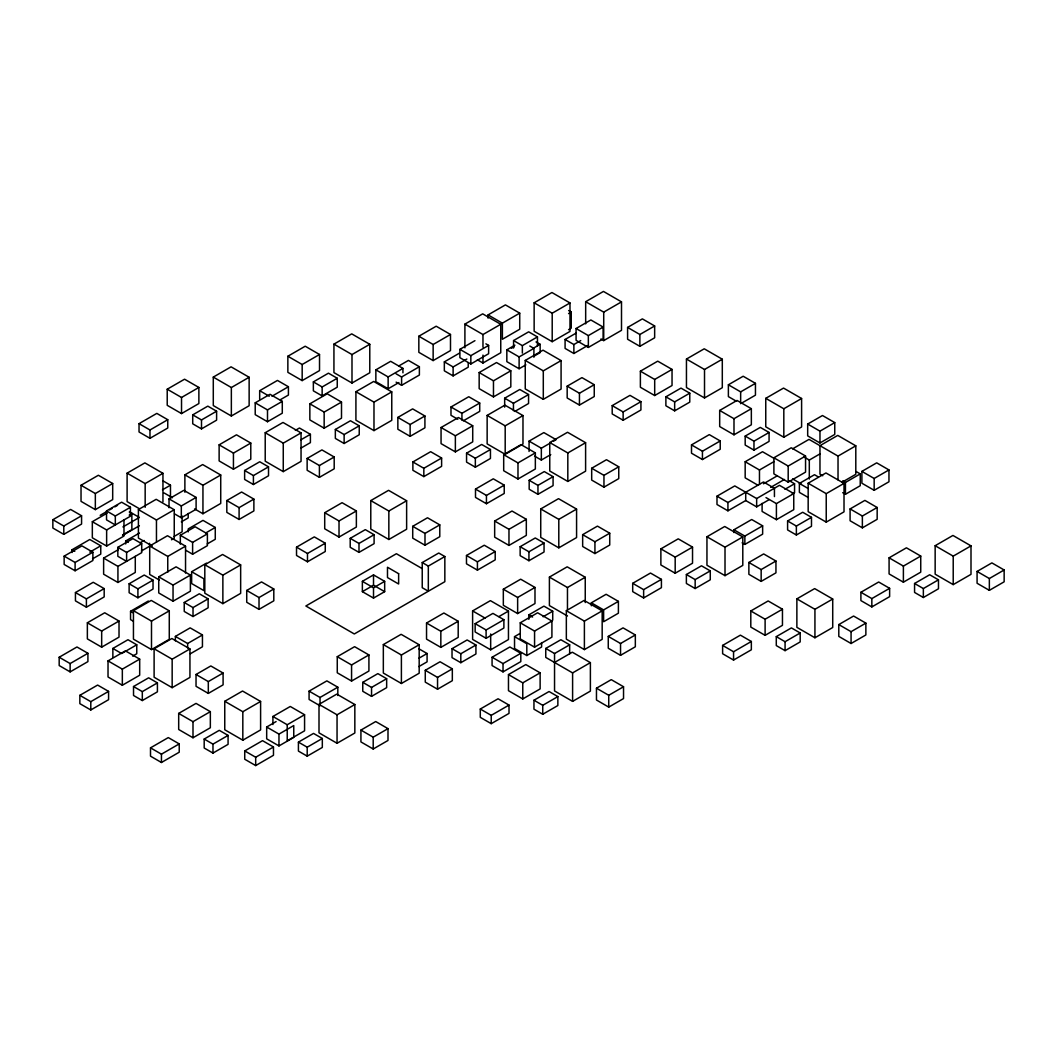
<?xml version="1.0" encoding="UTF-8"?>
<svg xmlns="http://www.w3.org/2000/svg" width="1057" height="1057" viewBox="0 0 1057 1057"><rect width="100%" height="100%" fill="white"/><g stroke="black" fill="none" stroke-linecap="round" stroke-linejoin="round"><path stroke-width="1.5" d="M167.217 389.214L184.565 379.199L198.875 387.457L198.875 403.549L181.527 413.578L167.217 405.32L167.217 389.214L181.527 397.472L198.875 387.457M213.289 377.098L231.073 366.832L249.135 377.257L249.135 405.729L231.351 416.009L213.289 405.571L213.289 377.098L231.351 387.536L249.135 377.257M139.035 423.659L156.819 413.393L167.759 419.708L167.759 428.032L149.975 438.298L139.035 431.983L139.035 423.659L149.975 429.988L167.759 419.708M287.861 356.249L305.209 346.22L319.518 354.491L319.518 370.584L302.17 380.599L287.861 372.341L287.861 356.249L302.17 364.506L319.518 354.491M192.718 414.873L207.819 406.139L216.606 411.213L216.606 420.158L201.504 428.891L192.718 423.817L192.718 414.873L201.504 419.946L216.606 411.213M81.032 485.269L98.38 475.254L112.689 483.511L112.689 499.604L95.341 509.619L81.032 501.362L81.032 485.269L95.341 493.527L112.689 483.511M333.933 344.133L351.717 333.867L369.778 344.291L369.778 372.764L351.994 383.03L333.933 372.606L333.933 344.133L351.994 354.557L369.778 344.291M259.678 399.004L259.678 390.694L277.463 380.428L288.416 386.743L288.416 395.054L280.197 399.797M139.603 508.853L127.104 501.626L127.104 473.153L144.888 462.887L162.95 473.311L162.95 501.784M255.213 402.823L270.011 394.287L282.285 401.369L282.285 413.195L267.5 421.73L255.213 414.648L255.213 402.823L267.5 409.905L282.285 401.369M52.85 519.714L70.634 509.448L81.574 515.763L81.574 524.074L63.79 534.353L52.85 528.024L52.85 519.714L63.79 526.029L81.574 515.763M271.993 396.216L288.416 386.743M313.361 381.894L328.463 373.174L337.249 378.247L337.249 387.192L322.147 395.913L313.361 390.839L313.361 381.894L322.147 386.968L337.249 378.247M127.104 473.153L145.166 483.577L162.95 473.311M219.129 444.838L236.491 434.823L250.786 443.081L250.786 459.174L233.438 469.202L219.129 460.931L219.129 444.838L233.438 453.096L250.786 443.081M130.421 507.268L115.319 515.988L115.319 524.946L106.532 519.872L106.532 510.927L121.634 502.194L130.421 507.268L130.421 516.212L106.638 529.953L92.329 521.696L92.329 537.788L106.638 546.046L123.986 536.031L123.986 519.925M100.204 515.314L106.876 511.456M109.545 509.923L112.214 508.377M114.883 506.845L117.552 505.299M92.329 521.696L107.008 513.213M418.836 336.232L436.184 326.217L450.493 334.474L450.493 350.567L433.145 360.582L418.836 352.325L418.836 336.232L433.145 344.49L450.493 334.474M184.883 492.232L184.883 474.844L202.667 464.565L220.728 475.003L220.728 503.462L202.944 513.742L194.607 508.919M309.846 403.827L327.194 393.799L341.503 402.07L341.503 418.162L324.155 428.177L309.846 419.92L309.846 403.827L324.155 412.085L341.503 402.07M162.461 489.814L170.468 485.189L170.468 498.072M265.215 432.723L282.999 422.456L301.047 432.881L301.047 461.354L283.263 471.62L265.215 461.196L265.215 432.723L283.263 443.147L301.047 432.881M398.899 382.555L388.144 388.765L375.856 381.669L375.856 369.844L390.654 361.309L402.928 368.404L402.928 372.83M152.3 546.073L138.401 538.053L138.401 509.58L156.185 499.314L174.246 509.738L174.246 538.211L171.511 539.783M129.192 515.103L131.861 513.557L131.861 529.649L122.52 535.053M72.021 552.534L72.021 549.759L89.805 539.493L100.759 545.808L100.759 554.132L92.54 558.862M464.908 347.845L464.908 324.116L482.692 313.85L500.754 324.274L500.754 352.747L482.97 363.013L477.407 359.803M64.147 556.141L81.931 545.874L92.884 552.19L92.884 560.501L75.1 570.767L64.147 564.451L64.147 556.141L75.1 562.456L92.884 552.19M398.859 365.933L408.438 360.411L419.378 366.726L419.378 375.037L401.594 385.303L396.124 382.145M169.028 507.743L169.028 498.878L183.826 490.329L196.1 497.424L196.1 509.249L181.315 517.785L174.484 513.847M488.07 318.131L488.07 314.907L505.418 304.892L519.727 313.149L519.727 329.242L502.379 339.271L502.379 323.165L519.727 313.149M355.918 391.711L373.702 381.445L391.764 391.87L391.764 420.342L373.98 430.609L355.918 420.184L355.918 391.711L373.98 402.136L391.764 391.87M122.942 526.928L139.365 517.441L129.786 511.918M295.352 430.371L299.448 428.006L310.401 434.321L310.401 442.632L300.822 448.168M375.856 369.844L388.144 376.939L402.928 368.404M184.883 474.844L202.944 485.269L220.728 475.003M89.805 552.137L100.759 545.808M122.942 535.238L139.365 525.765M396.124 373.834L401.594 376.992L419.378 366.726M138.401 509.58L156.462 520.004L174.246 509.738M169.028 498.878L181.315 505.959L196.1 497.424M534.142 302.791L551.926 292.525L569.987 302.949L569.987 331.422L552.203 341.688L534.142 331.264L534.142 302.791L552.203 313.216L569.987 302.949M244.629 470.497L259.745 461.764L268.518 466.837L268.518 475.782L253.416 484.516L244.629 479.442L244.629 470.497L253.416 475.571L268.518 466.837M464.908 324.116L482.97 334.541L500.754 324.274M125.704 543.945L125.704 540.973L139.432 533.032M300.822 439.844L310.401 434.321M485.89 343.829L488.625 345.401L488.625 353.725L470.841 363.991L459.887 357.662L459.887 349.352L474.937 340.671M141.717 543.694L126.615 552.415L126.615 561.359L117.829 556.286L117.829 547.341L132.931 538.621L141.717 543.694L141.717 552.639L117.935 566.367L103.626 558.109L103.626 574.202L117.935 582.473L135.283 572.445L135.283 556.352M103.626 558.109L118.318 549.64M468.225 362.696L468.225 367.175L453.123 375.896L444.336 370.822L444.336 361.877L459.438 353.157M335.346 429.472L350.448 420.752L359.235 425.826L359.235 434.771L344.133 443.491L335.346 438.417L335.346 429.472L344.133 434.546L359.235 425.826M139.973 542.862L144.096 540.484M181.328 521.867L188.199 517.904L188.199 513.425M459.887 349.352L470.841 355.667L488.625 345.401M444.336 361.877L453.123 366.951L466.85 359.023M226.819 500.556L241.604 492.02L253.878 499.102L253.878 510.927L239.093 519.463L226.819 512.381L226.819 500.556L239.093 507.637L253.878 499.102M159.435 580.082L149.711 574.466L149.711 545.993L167.495 535.727L185.543 546.152L185.543 573.053M141.347 551.014L149.592 546.258L149.592 543.285M307.138 458.447L321.923 449.912L334.197 456.994L334.197 468.819L319.412 477.354L307.138 470.273L307.138 458.447L319.412 465.529L334.197 456.994M75.443 592.554L93.227 582.288L104.181 588.604L104.181 596.928L86.397 607.194L75.443 600.865L75.443 592.554L86.397 598.87L104.181 588.604M173.916 536.573L182.121 531.83L182.121 516.014M513.57 348.017L513.57 340.565L528.672 331.832L537.458 336.906L537.458 345.85M180.337 544.17L180.337 535.291L195.122 526.756L207.397 533.838L207.397 545.663L192.612 554.212L185.794 550.274M585.67 323.852L585.67 301.707L603.455 291.428L621.503 301.866L621.503 330.326L603.719 340.605L600.944 338.993M568.574 313.599L571.242 312.053L571.242 328.146L568.574 329.692M525.831 364.863L519.119 368.748L506.832 361.653L506.832 349.827L514.904 345.177M511.403 348.255L514.138 346.683M397.855 417.423L412.64 408.887L424.914 415.982L424.914 427.808L410.129 436.343L397.855 429.248L397.855 417.423L410.129 424.518L424.914 415.982M513.57 340.565L522.356 345.626L537.458 336.906M479.165 372.553L496.526 362.538L510.822 370.796L510.822 386.888L493.474 396.917L479.165 388.646L479.165 372.553L493.474 380.811L510.822 370.796M205.864 532.9L215.271 527.469L215.271 539.295L207.212 543.945M149.711 545.993L167.759 556.418L185.543 546.152M180.337 535.291L192.612 542.386L207.397 533.838M533.296 348.255L540.14 344.305L540.14 352.628L534.67 355.786M506.832 349.827L519.119 356.922L533.904 348.387L533.904 357.253M129.126 583.768L144.241 575.034L153.027 580.108L153.027 589.053L137.912 597.786L129.126 592.713L129.126 583.768L137.912 588.841L153.027 580.108M585.67 301.707L603.719 312.132L621.503 301.866M576.078 328.516L590.863 319.967L603.137 327.062L603.137 338.887L588.353 347.423L576.078 340.341L576.078 328.516L588.353 335.598L603.137 327.062M525.25 360.437L543.034 350.171L561.082 360.596L561.082 389.068L543.298 399.335L525.25 388.91L525.25 360.437L543.298 370.862L561.082 360.596M587.613 345.56L573.872 353.487L565.085 348.414L565.085 339.469L576.078 333.127M457.826 419.259L450.982 415.309L450.982 406.998L468.766 396.732L479.719 403.047L479.719 411.371L463.296 420.845M158.735 576.845L176.083 566.829L190.392 575.087L190.392 591.193L173.044 601.208L158.735 592.951L158.735 576.845L173.044 585.102L190.392 575.087M87.361 622.798L104.722 612.783L119.018 621.04L119.018 637.133L101.67 647.161L87.361 638.89L87.361 622.798L101.67 631.055L119.018 621.04M565.085 339.469L573.872 344.542L580.742 340.579M450.982 406.998L461.935 413.313L479.719 403.047M441.06 427.517L458.421 417.502L472.717 425.76L472.717 441.866L455.369 451.881L441.06 443.623L441.06 427.517L455.369 435.775L472.717 425.76M191.634 571.718L203.909 578.8L203.909 590.625L191.634 583.543L191.634 571.718L206.419 563.183M204.807 564.742L222.591 554.476L240.652 564.9L240.652 593.373L222.868 603.639L204.807 593.215L204.807 564.742L222.868 575.167L240.652 564.9M133.288 621.186L130.553 619.613L130.553 611.29L148.337 601.023M133.446 610.682L151.23 600.416L169.279 610.84L169.279 639.313L151.495 649.579L133.446 639.155L133.446 610.682L151.495 621.106L169.279 610.84M504.665 407.156L504.665 398.212L519.78 389.478L528.566 394.552L528.566 403.497L514.825 411.437M627.594 327.419L642.379 318.884L654.653 325.966L654.653 337.791L639.868 346.326L627.594 339.244L627.594 327.419L639.868 334.501L654.653 325.966M59.179 657.243L76.963 646.976L87.916 653.292L87.916 661.616L70.132 671.882L59.179 665.553L59.179 657.243L70.132 663.558L87.916 653.292M487.145 415.414L504.916 405.148L522.977 415.573L522.977 444.046L505.193 454.312L487.145 443.887L487.145 415.414L505.193 425.839L522.977 415.573M504.665 398.212L513.451 403.285L528.566 394.552M324.71 512.711L342.058 502.696L356.368 510.954L356.368 527.047L339.02 537.062L324.71 528.804L324.71 512.711L339.02 520.969L356.368 510.954M412.877 461.962L430.661 451.696L441.615 458.025L441.615 466.335L423.831 476.601L412.877 470.286L412.877 461.962L423.831 468.291L441.615 458.025M184.235 602.503L199.337 593.783L208.123 598.857L208.123 607.801L193.021 616.522L184.235 611.448L184.235 602.503L193.021 607.577L208.123 598.857M112.861 657.401L112.861 648.456L127.976 639.723L136.763 644.796L136.763 653.741L132.64 656.12M567.173 386.162L581.958 377.626L594.245 384.708L594.245 396.534L579.447 405.069L567.173 397.987L567.173 386.162L579.447 393.244L594.245 384.708M370.782 500.595L388.566 490.329L406.628 500.754L406.628 529.227L388.844 539.493L370.782 529.068L370.782 500.595L388.844 511.02L406.628 500.754M296.528 547.156L314.312 536.89L325.265 543.206L325.265 551.516L307.481 561.795L296.528 555.467L296.528 547.156L307.481 553.472L325.265 543.206M466.56 453.176L481.662 444.455L490.448 449.516L490.448 458.474L475.346 467.194L466.56 462.12L466.56 453.176L475.346 458.249L490.448 449.516M108.025 660.889L125.387 650.861L139.683 659.119L139.683 675.225L122.335 685.24L108.025 676.982L108.025 660.889L122.335 669.147L139.683 659.119M136.763 644.796L121.647 653.53L112.861 648.456M246.73 590.453L261.528 581.918L273.803 589L273.803 600.825L259.018 609.374L246.73 602.279L246.73 590.453L259.018 597.549L273.803 589M154.111 648.773L171.895 638.507L189.943 648.932L189.943 677.405L172.159 687.671L154.111 677.246L154.111 648.773L172.159 659.198L189.943 648.932M175.37 640.846L175.37 636.406L190.154 627.871L202.442 634.953L202.442 646.778L190.339 653.768M350.211 538.357L365.312 529.636L374.099 534.71L374.099 543.655L358.997 552.375L350.211 547.315L350.211 538.357L358.997 543.43L374.099 534.71M640.383 371.179L657.731 361.164L672.041 369.422L672.041 385.514L654.693 395.529L640.383 387.272L640.383 371.179L654.693 379.437L672.041 369.422M79.843 695.334L97.627 685.068L108.58 691.384L108.58 699.694L90.796 709.96L79.843 703.645L79.843 695.334L90.796 701.65L108.58 691.384M503.687 454.655L521.035 444.627L535.344 452.885L535.344 468.991L517.983 479.006L503.687 470.748L503.687 454.655L517.983 462.913L535.344 452.885M529.068 451.471L529.068 441.126L543.853 432.59L556.127 439.672L553.445 441.231M175.37 636.406L187.644 643.488L202.442 634.953M686.455 359.063L704.239 348.797L722.301 359.221L722.301 387.694L704.517 397.96L686.455 387.536L686.455 359.063L704.517 369.488L722.301 359.221M612.201 405.624L629.985 395.358L640.925 401.673L640.925 409.984L623.141 420.25L612.201 413.934L612.201 405.624L623.141 411.939L640.925 401.673M549.759 442.539L567.543 432.273L585.604 442.698L585.604 471.171L567.82 481.437L549.759 471.012L549.759 442.539L567.82 452.964L585.604 442.698M529.068 441.126L541.343 448.221L550.75 442.777M133.526 686.535L148.641 677.814L157.414 682.888L157.414 691.833L142.312 700.553L133.526 695.48L133.526 686.535L142.312 691.608L157.414 682.888M475.505 489.1L493.289 478.821L504.229 485.15L504.229 493.46L486.445 503.727L475.505 497.411L475.505 489.1L486.445 495.416L504.229 485.15M412.719 526.32L427.504 517.771L439.778 524.867L439.778 536.692L424.993 545.227L412.719 538.145L412.719 526.32L424.993 533.402L439.778 524.867M534.525 456.109L541.343 460.046L550.75 454.602M665.884 396.824L680.985 388.104L689.772 393.178L689.772 402.122L674.657 410.843L665.884 405.769L665.884 396.824L674.657 401.898L689.772 393.178M529.174 480.301L544.289 471.581L553.075 476.654L553.075 485.599L537.96 494.319L529.174 489.246L529.174 480.301L537.96 485.374L553.075 476.654M196.034 674.485L210.819 665.95L223.093 673.032L223.093 684.857L208.308 693.405L196.034 686.31L196.034 674.485L208.308 681.58L223.093 673.032M362.366 581.35L373.517 574.902L384.669 581.35L384.669 591.656L373.517 598.09L362.366 591.656L362.366 581.35L373.517 587.784L384.669 581.35M362.366 591.656L373.517 585.208L384.669 591.656M736.57 401.33L728.379 396.613L728.379 384.788L743.177 376.239L755.451 383.334L755.451 395.159L742.001 402.915M444.838 556.537L428.323 566.076L428.323 591.22L422.232 587.705L422.232 562.562L438.747 553.022L444.838 556.537L444.838 581.694L354.306 633.962L305.856 605.991L396.401 553.723L422.047 568.521M494.663 521.048L512.011 511.033L526.32 519.291L526.32 535.384L508.972 545.412L494.663 537.154L494.663 521.048L508.972 529.306L526.32 519.291M591.682 468.251L606.48 459.716L618.755 466.798L618.755 478.623L603.957 487.171L591.682 480.076L591.682 468.251L603.957 475.346L618.755 466.798M178.686 713.409L196.034 703.394L210.343 711.652L210.343 727.744L192.995 737.76L178.686 729.502L178.686 713.409L192.995 721.667L210.343 711.652M728.379 384.788L740.653 391.87L755.451 383.334M540.735 508.945L558.519 498.666L576.58 509.091L576.58 537.564L558.796 547.843L540.735 537.405L540.735 508.945L558.796 519.37L576.58 509.091M466.481 555.493L484.265 545.227L495.205 551.543L495.205 559.866L477.42 570.133L466.481 563.817L466.481 555.493L477.42 561.822L495.205 551.543M719.685 410.446L737.033 400.431L751.342 408.689L751.342 424.795L733.994 434.81L719.685 426.552L719.685 410.446L733.994 418.704L751.342 408.689M224.758 701.293L242.542 691.027L260.603 701.452L260.603 729.925L242.819 740.191L224.758 729.766L224.758 701.293L242.819 711.718L260.603 701.452M150.504 747.854L168.288 737.588L179.228 743.903L179.228 752.214L161.444 762.493L150.504 756.165L150.504 747.854L161.444 754.169L179.228 743.903M765.757 398.344L783.541 388.078L801.602 398.502L801.602 426.975L783.818 437.241L765.757 426.817L765.757 398.344L783.818 408.768L801.602 398.502M691.503 444.891L709.287 434.625L720.227 440.954L720.227 449.265L702.443 459.531L691.503 453.215L691.503 444.891L702.443 451.22L720.227 440.954M520.15 546.707L535.265 537.973L544.051 543.047L544.051 552.005L528.936 560.725L520.15 555.652L520.15 546.707L528.936 551.78L544.051 543.047M337.262 656.701L354.61 646.686L368.919 654.944L368.919 671.036L351.571 681.052L337.262 672.794L337.262 656.701L351.571 664.959L368.919 654.944M204.186 739.054L219.288 730.334L228.074 735.408L228.074 744.353L212.972 753.073L204.186 748.012L204.186 739.054L212.972 744.128L228.074 735.408M383.334 644.585L401.118 634.319L419.18 644.744L419.18 673.217L401.396 683.483L383.334 673.058L383.334 644.585L401.396 655.01L419.18 644.744M745.185 436.105L760.287 427.385L769.073 432.458L769.073 441.403L753.971 450.123L745.185 445.05L745.185 436.105L753.971 441.179L769.073 432.458M426.539 623.022L443.887 613.007L458.196 621.265L458.196 637.371L440.835 647.386L426.539 639.128L426.539 623.022L440.835 631.28L458.196 621.265M320.033 705.772L309.08 699.457L309.08 691.146L326.864 680.88L337.817 687.195L337.817 695.506M582.658 534.657L597.456 526.122L609.73 533.204L609.73 545.029L594.932 553.564L582.658 546.482L582.658 534.657L594.932 541.739L609.73 533.204M272.917 724.534L272.917 716.487L290.279 706.472L304.575 714.73L304.575 730.823L287.227 740.838L287.227 724.745L304.575 714.73M503.33 589.211L520.678 579.196L534.987 587.454L534.987 603.547L517.639 613.575L503.33 605.304L503.33 589.211L517.639 597.469L534.987 587.454M266.681 727.018L278.969 734.1L293.754 725.564L293.754 737.39L278.969 745.925L266.681 738.843L266.681 727.018L276.102 721.574M309.08 691.146L320.033 697.461L337.817 687.195M472.611 610.92L490.395 600.64L508.457 611.078L508.457 639.551L490.673 649.817L472.611 639.393L472.611 610.92L485.11 618.134M319.003 704.372L336.787 694.105L354.835 704.53L354.835 733.003L337.051 743.269L319.003 732.845L319.003 704.372L337.051 714.796L354.835 704.53M807.68 424.055L822.478 415.52L834.753 422.602L834.753 434.427L819.968 442.975L807.68 435.88L807.68 424.055L819.968 431.15L834.753 422.602M362.762 682.346L377.864 673.626L386.651 678.7L386.651 687.645L371.549 696.365L362.762 691.291L362.762 682.346L371.549 687.42L386.651 678.7M758.173 485.348L745.172 477.843L745.172 461.737L762.52 451.722L774.226 458.487M244.735 750.932L262.519 740.666L273.472 746.982L273.472 755.293L255.688 765.572L244.735 759.243L244.735 750.932L255.688 757.248L273.472 746.982M567.464 615.993L549.402 605.569L549.402 577.096L567.186 566.829L585.248 577.254L585.248 602.569M475.148 623.656L492.932 613.39L503.885 619.706L503.885 628.03L486.101 638.296L475.148 631.967L475.148 623.656L486.101 629.972L503.885 619.706M418.876 658.26L427.081 653.517L427.081 661.841L418.876 666.571M498.878 616.601L508.457 611.078M773.896 457.787L791.244 447.772L805.553 456.029L805.553 472.122L788.192 482.137L773.896 473.88L773.896 457.787L788.192 466.045L805.553 456.029M792.605 448.842L809.028 439.368L838.029 456.096L855.8 445.829L855.8 474.302L842.125 482.203M745.172 461.737L759.468 469.995L774.16 461.526M452.026 648.681L467.141 639.961L475.927 645.021L475.927 653.979L460.812 662.699L452.026 657.626L452.026 648.681L460.812 653.755L475.927 645.021M745.713 500.556L727.929 510.822L716.99 504.506L716.99 496.182L734.774 485.916L756.653 498.547L756.653 506.871L745.713 500.542L745.713 492.232M298.418 742.133L313.533 733.413L322.319 738.486L322.319 747.431L307.204 756.151L298.418 751.091L298.418 742.133L307.204 747.207L322.319 738.486M549.402 577.096L567.464 587.52L585.248 577.254M425.271 670.31L440.056 661.761L452.33 668.856L452.33 680.682L437.545 689.217L425.271 682.135L425.271 670.31L437.545 677.392L452.33 668.856M528.83 619.336L528.83 614.87L543.932 606.137L552.719 611.21L552.719 620.155M727.929 510.822L727.929 502.511L763.498 481.966L774.437 488.281L774.437 496.592M520.255 622.798L537.617 612.783L551.913 621.04L551.913 637.146L534.565 647.161L520.255 638.904L520.255 622.798L534.565 631.069L551.913 621.04M763.471 483.789L776.829 476.086M803.743 456.849L809.305 460.059L820.245 453.73M543.113 616.76L552.719 611.21M660.876 548.874L678.224 538.845L692.533 547.103L692.533 563.209L675.185 573.224L660.876 564.966L660.876 548.874L675.185 557.131L692.533 547.103M770.659 487.396L784.4 479.468M541.607 642.577L541.607 647.003L526.809 655.538L514.534 648.456L514.534 636.631L519.912 633.526M756.653 498.547L779.445 485.308L793.754 493.579L793.754 509.672L776.406 519.687L762.097 511.429L762.097 503.383M566.341 610.695L584.125 600.429L602.173 610.854L602.173 639.326L584.389 649.593L566.341 639.168L566.341 610.695L584.389 621.12L602.173 610.854M360.926 730.096L375.711 721.548L387.998 728.643L387.998 740.468L373.2 749.003L360.926 741.922L360.926 730.096L373.2 737.178L387.998 728.643M492.073 657.256L509.87 646.976L520.81 653.305L520.81 661.616L503.026 671.882L492.073 665.566L492.073 657.256L503.026 663.571L520.81 653.305M784.941 489.299L794.56 483.736L794.56 492.694L791.812 494.28M756.653 506.871L768.967 499.763M591.339 605.78L591.339 602.82L606.123 594.285L618.398 601.367L618.398 613.192L603.613 621.727L603.613 609.902L618.398 601.367M706.948 536.758L724.732 526.492L742.794 536.916L742.794 565.389L725.01 575.655L706.948 565.231L706.948 536.758L725.01 547.182L742.794 536.916M808.169 497.451L799.383 492.39L799.383 483.432L814.498 474.712L818.263 476.892M632.694 583.319L650.478 573.039L661.418 579.368L661.418 587.679L643.634 597.945L632.694 591.629L632.694 583.319L643.634 589.634L661.418 579.368M808.169 483.221L825.953 472.955L844.014 483.379L844.014 511.852L826.23 522.118L808.169 511.694L808.169 483.221L826.23 493.645L844.014 483.379M765.995 497.583L776.406 503.594L793.754 493.579M733.915 532.556L733.915 529.782L751.699 519.515L762.639 525.831L762.639 534.142L744.855 544.408L742.12 542.836M569.657 644.81L554.542 653.53L554.542 690.948L572.603 701.372L590.387 691.106L590.387 662.633L572.603 672.899L545.756 657.401L545.756 648.456L560.871 639.736L569.657 644.81L569.657 653.755M733.915 529.782L744.855 536.097L762.639 525.831M508.47 674.591L525.818 664.576L540.127 672.833L540.127 688.926L522.766 698.941L508.47 690.683L508.47 674.591L522.766 682.848L540.127 672.833M861.891 471.396L876.689 462.847L888.963 469.942L888.963 481.767L874.165 490.303L861.891 483.221L861.891 471.396L874.165 478.477L888.963 469.942M842.72 480.856L845.441 482.441L860.239 473.893L860.239 485.718L845.441 494.266L842.72 492.681M686.376 574.519L701.478 565.799L710.264 570.872L710.264 579.817L695.162 588.538L686.376 583.464L686.376 574.519L695.162 579.593L710.264 570.872M787.597 520.982L802.699 512.262L811.485 517.335L811.485 526.28L796.37 535.001L787.597 529.927L787.597 520.982L796.37 526.056L811.485 517.335M554.542 662.475L572.326 652.209L590.387 662.633M480.288 709.036L498.072 698.769L509.012 705.085L509.012 713.396L491.228 723.662L480.288 717.346L480.288 709.036L491.228 715.351L509.012 705.085M608.264 636.406L623.049 627.871L635.336 634.953L635.336 646.778L620.538 655.327L608.264 648.232L608.264 636.406L620.538 643.502L635.336 634.953M748.871 562.469L763.669 553.934L775.944 561.016L775.944 572.841L761.159 581.39L748.871 574.295L748.871 562.469L761.159 569.564L775.944 561.016M850.092 508.932L864.89 500.397L877.165 507.492L877.165 519.317L862.367 527.853L850.092 520.757L850.092 508.932L862.367 516.027L877.165 507.492M533.957 700.236L549.072 691.516L557.858 696.589L557.858 705.534L542.743 714.255L533.957 709.181L533.957 700.236L542.743 705.31L557.858 696.589M596.465 688.199L611.263 679.651L623.538 686.746L623.538 698.571L608.74 707.107L596.465 700.011L596.465 688.199L608.74 695.281L623.538 686.746M750.8 610.972L768.148 600.957L782.457 609.215L782.457 625.321L765.109 635.336L750.8 627.078L750.8 610.972L765.109 619.23L782.457 609.215M796.872 598.87L814.656 588.604L832.718 599.028L832.718 627.501L814.934 637.767L796.872 627.343L796.872 598.87L814.934 609.294L832.718 599.028M722.618 645.417L740.402 635.151L751.342 641.48L751.342 649.791L733.558 660.057L722.618 653.741L722.618 645.417L733.558 651.746L751.342 641.48M889.082 557.832L906.43 547.817L920.739 556.074L920.739 572.167L903.391 582.182L889.082 573.925L889.082 557.832L903.391 566.09L920.739 556.074M776.287 636.631L791.402 627.911L800.189 632.984L800.189 641.929L785.074 650.65L776.287 645.576L776.287 636.631L785.074 641.705L800.189 632.984M935.154 545.716L952.938 535.45L971 545.874L971 574.347L953.216 584.613L935.154 574.189L935.154 545.716L953.216 556.141L971 545.874M860.9 592.277L878.684 582.011L889.624 588.326L889.624 596.637L871.84 606.916L860.9 600.587L860.9 592.277L871.84 598.592L889.624 588.326M838.796 624.581L853.594 616.046L865.868 623.128L865.868 634.953L851.07 643.502L838.796 636.406L838.796 624.581L851.07 631.676L865.868 623.128M914.569 583.49L929.684 574.757L938.471 579.831L938.471 588.775L923.356 597.509L914.569 592.435L914.569 583.49L923.356 588.551L938.471 579.831M977.078 571.441L991.876 562.892L1004.15 569.987L1004.15 581.812L989.352 590.348L977.078 583.266L977.078 571.441L989.352 578.523L1004.15 569.987M855.8 445.829L837.752 435.405L819.968 445.671L819.968 474.144L822.742 475.756M856.144 471.528L860.239 473.893M568.64 310.547L571.242 312.053M792.631 478.9L800.968 483.71M799.383 483.432L808.169 488.506M789.539 480.843L794.56 483.736M536.031 341.94L540.14 344.305M488.07 314.907L502.379 323.165M529.808 346.022L533.904 348.387M716.99 496.182L727.929 502.511M259.678 390.694L269.258 396.216M591.339 602.82L603.613 609.902M528.83 614.87L532.596 617.037M422.232 562.562L428.323 566.076M545.756 648.456L554.542 653.53M514.534 636.631L526.809 643.726L526.809 655.538M162.672 480.684L170.468 485.189M164.06 492.932L172.397 497.741M215.271 527.469L202.997 520.374L188.212 528.923L188.212 531.882M418.876 648.787L427.081 653.517M129.258 512.05L131.861 513.557M106.532 510.927L115.319 515.988M125.704 540.973L128.214 542.413M117.829 547.341L126.615 552.415M72.021 549.759L74.756 551.344M130.553 611.29L133.288 612.875M272.917 716.487L287.227 724.745M989.352 578.523L989.352 590.348M953.216 556.141L953.216 584.613M923.356 588.551L923.356 597.509M903.391 566.09L903.391 582.182M874.165 478.477L874.165 490.303M871.84 598.592L871.84 606.916M862.367 516.027L862.367 527.853M851.07 631.676L851.07 643.502M845.441 482.441L845.441 494.266M838.029 456.096L838.029 479.825M826.23 493.645L826.23 522.118M819.968 431.15L819.968 442.975M814.934 609.294L814.934 637.767M809.305 460.059L809.305 479.032M796.37 526.056L796.37 535.001M788.192 466.045L788.192 482.137M785.074 641.705L785.074 650.65M783.818 408.768L783.818 437.241M776.406 503.594L776.406 519.687M765.109 619.23L765.109 635.336M761.159 569.564L761.159 581.39M759.468 469.995L759.468 484.489M753.971 441.179L753.971 450.123M744.855 536.097L744.855 544.408M740.653 391.87L740.653 403.695M733.994 418.704L733.994 434.81M733.558 651.746L733.558 660.057M725.01 547.182L725.01 575.655M704.517 369.488L704.517 397.96M702.443 451.22L702.443 459.531M695.162 579.593L695.162 588.538M675.185 557.131L675.185 573.224M674.657 401.898L674.657 410.843M654.693 379.437L654.693 395.529M643.634 589.634L643.634 597.945M639.868 334.501L639.868 346.326M623.141 411.939L623.141 420.25M620.538 643.502L620.538 655.327M608.74 695.281L608.74 707.107M603.957 475.346L603.957 487.171M603.719 312.132L603.719 340.605M594.932 541.739L594.932 553.564M588.353 335.598L588.353 347.423M584.389 621.12L584.389 649.593M579.447 393.244L579.447 405.069M573.872 344.542L573.872 353.487M572.603 672.899L572.603 701.372M567.82 452.964L567.82 481.437M567.464 587.52L567.464 609.678M558.796 519.37L558.796 547.843M552.203 313.216L552.203 341.688M543.298 370.862L543.298 399.335M542.743 705.31L542.743 714.255M541.343 448.221L541.343 460.046M537.96 485.374L537.96 494.319M534.565 631.069L534.565 647.161M528.936 551.78L528.936 560.725M522.766 682.848L522.766 698.941M522.356 345.626L522.356 353.091M519.119 356.922L519.119 368.748M517.983 462.913L517.983 479.006M517.639 597.469L517.639 613.575M513.451 403.285L513.451 410.737M508.972 529.306L508.972 545.412M505.193 425.839L505.193 454.312M503.026 663.571L503.026 671.882M493.474 380.811L493.474 396.917M491.228 715.351L491.228 723.662M490.673 633.989L490.673 649.817M486.445 495.416L486.445 503.727M486.101 629.972L486.101 638.296M482.97 334.541L482.97 347.198M482.97 355.099L482.97 363.013M477.42 561.822L477.42 570.133M475.346 458.249L475.346 467.194M470.841 355.667L470.841 363.991M461.935 413.313L461.935 420.25M460.812 653.755L460.812 662.699M455.369 435.775L455.369 451.881M453.123 366.951L453.123 375.896M440.835 631.28L440.835 647.386M437.545 677.392L437.545 689.217M433.145 344.49L433.145 360.582M424.993 533.402L424.993 545.227M423.831 468.291L423.831 476.601M410.129 424.518L410.129 436.343M401.594 376.992L401.594 385.303M401.396 655.01L401.396 683.483M388.844 511.02L388.844 539.493M388.144 376.939L388.144 388.765M373.98 402.136L373.98 430.609M373.517 574.902L373.517 585.208M373.517 587.784L373.517 598.09M373.2 737.178L373.2 749.003M371.549 687.42L371.549 696.365M358.997 543.43L358.997 552.375M351.994 354.557L351.994 383.03M351.571 664.959L351.571 681.052M344.133 434.546L344.133 443.491M339.02 520.969L339.02 537.062M337.051 714.796L337.051 743.269M324.155 412.085L324.155 428.177M322.147 386.968L322.147 395.913M320.033 697.461L320.033 704.385M319.412 465.529L319.412 477.354M307.481 553.472L307.481 561.795M307.204 747.207L307.204 756.151M302.17 364.506L302.17 380.599M283.263 443.147L283.263 471.62M278.969 734.1L278.969 745.925M267.5 409.905L267.5 421.73M259.018 597.549L259.018 609.374M255.688 757.248L255.688 765.572M253.416 475.571L253.416 484.516M242.819 711.718L242.819 740.191M239.093 507.637L239.093 519.463M233.438 453.096L233.438 469.202M231.351 387.536L231.351 416.009M222.868 575.167L222.868 603.639M212.972 744.128L212.972 753.073M208.308 681.58L208.308 693.405M202.944 485.269L202.944 513.742M201.504 419.946L201.504 428.891M193.021 607.577L193.021 616.522M192.995 721.667L192.995 737.76M192.612 542.386L192.612 554.212M187.644 643.488L187.644 647.928M181.527 397.472L181.527 413.578M181.315 505.959L181.315 517.785M173.044 585.102L173.044 601.208M172.159 659.198L172.159 687.671M167.759 556.418L167.759 572.247M161.444 754.169L161.444 762.493M156.462 520.004L156.462 542.149M151.495 621.106L151.495 649.579M149.975 429.988L149.975 438.298M145.166 483.577L145.166 507.307M142.312 691.608L142.312 700.553M137.912 588.841L137.912 597.786M122.335 669.147L122.335 685.24M117.935 566.367L117.935 582.473M106.638 529.953L106.638 546.046M101.67 631.055L101.67 647.161M95.341 493.527L95.341 509.619M90.796 701.65L90.796 709.96M86.397 598.87L86.397 607.194M75.1 562.456L75.1 570.767M70.132 663.558L70.132 671.882M63.79 526.029L63.79 534.353M398.634 573.687L387.483 567.252L387.483 577.558L398.634 583.993L398.634 573.687"/></g></svg>
